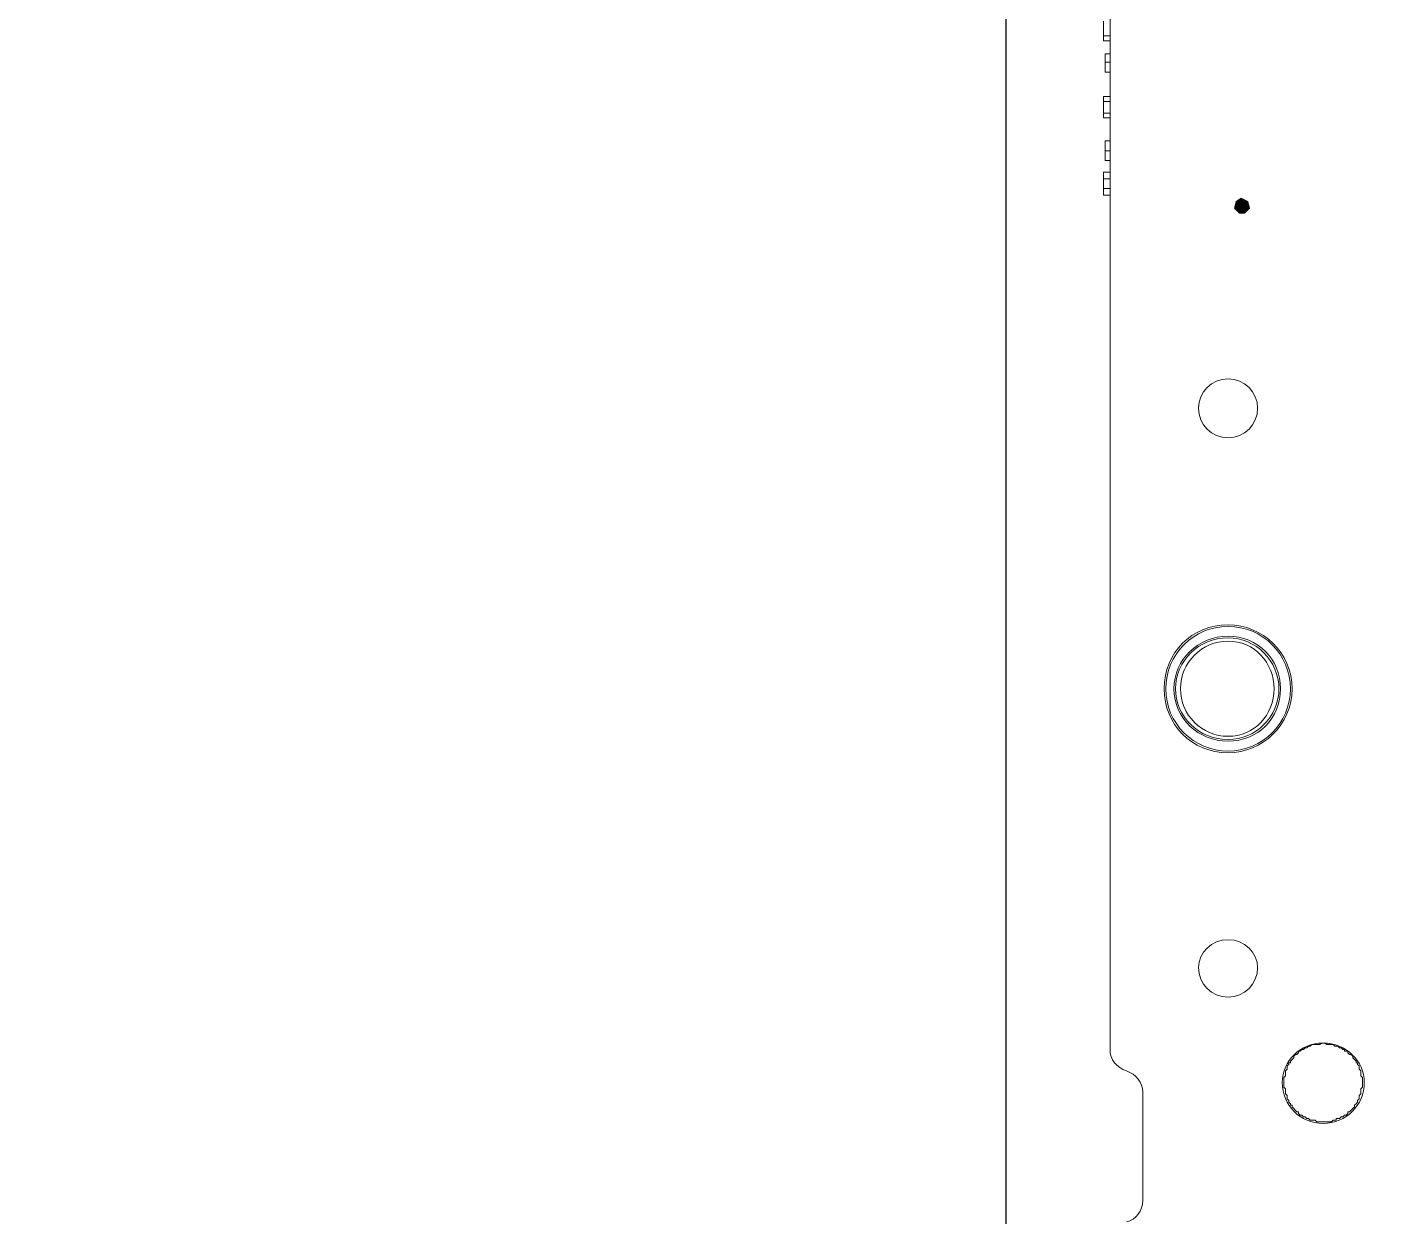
# Model space of a CAD drawing. Header units: millimetres. Extents: x 25083 to 52777, y 24772 to 45779.
# Drawn here: x 48646.2 to 48951.2, y 36338.2 to 36607.4 of the extents above; entities that cross this region are included whole.
import ezdxf

# ---------------------------------------------------------------- set-up
doc = ezdxf.new("R2010")
doc.units = ezdxf.units.MM
doc.layers.add('小车', color=7, linetype='Continuous')
doc.styles.get("Standard").update_dxf_attribs({"font": ''})
doc.styles.get('Standard').set_extended_font_data('SimSun')
doc.dimstyles.new('15', dxfattribs={"dimtxt": 15, "dimasz": 10, "dimexe": 2, "dimexo": 1, "dimgap": 1, "dimtad": 1, "dimdsep": 46, "dimtxsty": 'Standard', "dimcen": 2.5, "dimadec": 0, "dimazin": 0, "dimtfac": 1, "dimtmove": 2, "dimatfit": 3, "dimfxl": 1, "dimtolj": 1, "dimarcsym": 0})

# ---------------------------------------------------------------- blocks, each defined once
blk = doc.blocks.new('zw$D2F4')
h = blk.add_hatch(color=7)
h.dxf.hatch_style = 2
h.paths.add_polyline_path([(31.19, 688.13), (30.08, 687.39), (29.71, 685.9), (30.82, 684.79), (31.94, 684.79), (33.05, 685.9), (32.68, 687.39)])
at = {"color": 7, "lineweight": 5}
for points in [[(1.49, 495.39), (1.49, 755.34)], [(0, 723.78), (0, 728.23)], [(0, 726.01), (0, 727.49)], [(0, 724.89), (0, 726.01)], [(1.49, 724.89), (0, 724.89)], [(0, 724.15), (0, 724.89)], [(0, 723.78), (0, 724.15)], [(1.49, 723.78), (0, 723.78)], [(0.37, 720.81), (1.49, 720.81)], [(0.37, 720.81), (0.37, 716.72)], [(0.37, 718.95), (1.49, 718.95)], [(0.37, 716.72), (1.49, 716.72)], [(1.49, 711.15), (0, 711.15)], [(0, 710.78), (0, 711.15)], [(0, 711.15), (0, 710.78)], [(0, 706.7), (0, 710.78)], [(0, 710.04), (0, 710.78)], [(1.49, 710.04), (0, 710.04)], [(0, 708.92), (0, 710.04)], [(0, 707.44), (0, 708.92)], [(1.49, 707.44), (0, 707.44)], [(0, 707.07), (0, 707.44)], [(0, 706.32), (0, 707.07)], [(0, 706.32), (0, 706.7)], [(1.49, 706.32), (0, 706.32)], [(0.37, 701.13), (1.49, 701.13)], [(0.37, 701.13), (0.37, 696.67)], [(0.37, 698.9), (1.49, 698.9)], [(0.37, 696.67), (1.49, 696.67)], [(1.49, 694.07), (0, 694.07)], [(0, 693.33), (0, 694.07)], [(0, 694.07), (0, 693.7)], [(0, 689.24), (0, 693.7)], [(0, 692.58), (0, 693.33)], [(1.49, 692.58), (0, 692.58)], [(0, 691.47), (0, 692.58)], [(0, 690.36), (0, 691.47)], [(1.49, 690.36), (0, 690.36)], [(0, 689.61), (0, 690.36)], [(0, 688.87), (0, 689.61)], [(0, 688.87), (0, 689.24)], [(1.49, 688.87), (0, 688.87)], [(49.76, 496.88), (49.39, 496.88), (49.02, 496.51), (47.16, 496.51), (46.79, 496.14), (46.42, 496.14), (46.05, 495.76), (45.68, 495.76), (45.31, 495.39), (44.93, 495.39), (44.56, 495.02), (44.19, 495.02), (44.19, 494.65), (43.82, 494.28), (43.45, 494.28), (43.08, 493.91), (43.08, 493.54), (42.33, 492.79), (42.33, 492.42), (41.96, 492.42), (41.96, 492.05), (41.59, 491.68), (41.59, 490.94), (41.22, 490.57), (41.22, 489.45), (40.85, 489.08), (40.85, 486.85), (41.22, 486.48), (41.22, 485.37), (41.59, 484.99), (41.59, 484.25), (41.96, 483.88), (41.96, 483.51), (42.33, 483.14), (42.33, 482.77), (42.71, 482.77), (42.71, 482.4), (43.82, 481.28), (44.19, 481.28), (44.19, 480.91), (44.56, 480.54), (44.93, 480.54), (45.31, 480.17), (45.68, 480.17), (46.05, 479.8), (46.42, 479.8), (46.79, 479.42), (47.91, 479.42), (48.28, 479.05), (49.76, 479.05)], [(49.76, 479.05), (51.62, 479.05), (51.99, 479.42), (52.73, 479.42), (52.73, 479.8), (53.48, 479.8), (53.85, 480.17), (54.22, 480.17), (54.59, 480.54), (54.96, 480.54), (55.33, 480.91), (55.33, 481.28), (55.7, 481.28), (56.82, 482.4), (56.82, 482.77), (57.19, 483.14), (57.56, 483.51), (57.56, 483.88), (57.93, 484.25), (57.93, 484.99), (58.3, 485.37), (58.3, 486.48), (58.67, 486.85), (58.67, 489.08), (58.3, 489.45), (58.3, 490.57), (57.93, 490.94), (57.93, 491.68), (57.56, 492.05), (57.56, 492.42), (57.19, 492.42), (57.19, 492.79), (56.45, 493.54), (56.45, 493.91), (56.08, 494.28), (55.7, 494.28), (55.33, 494.65), (55.33, 495.02), (54.59, 495.02), (54.59, 495.39), (54.22, 495.39), (53.85, 495.76), (53.48, 495.76), (53.1, 496.14), (52.36, 496.14), (51.99, 496.51), (50.5, 496.51), (50.13, 496.88), (49.76, 496.88)], [(8.91, 461.23), (8.91, 485.74)]]:
    blk.add_lwpolyline(points, dxfattribs=at)
at = {"color": 7, "lineweight": 0}
blk.add_lwpolyline([(31.19, 688.13), (30.08, 687.39), (29.71, 685.9), (30.82, 684.79), (31.94, 684.79), (33.05, 685.9), (32.68, 687.39)], close=True, dxfattribs=at)
at = {"color": 7, "lineweight": 5}
for points in [[(28.22, 647.28), (24.51, 647.28), (21.54, 644.31), (21.54, 640.59), (21.54, 636.88), (24.51, 633.91), (28.22, 633.91), (31.94, 633.91), (34.91, 636.88), (34.91, 640.59), (34.91, 644.31), (31.94, 647.28), (28.22, 647.28)], [(28.22, 591.57), (20.05, 591.57), (13.74, 585.26), (13.74, 577.09), (13.74, 568.92), (20.05, 562.61), (28.22, 562.61), (36.02, 562.61), (42.71, 568.92), (42.71, 577.09), (42.71, 585.26), (36.02, 591.57), (28.22, 591.57)], [(28.22, 591.2), (20.42, 591.2), (14.11, 584.89), (14.11, 577.09), (14.11, 569.29), (20.42, 562.98), (28.22, 562.98), (36.02, 562.98), (42.33, 569.29), (42.33, 577.09), (42.33, 584.89), (36.02, 591.2), (28.22, 591.2)], [(28.22, 588.98), (21.54, 588.98), (15.97, 583.78), (15.97, 577.09), (15.97, 570.41), (21.54, 565.21), (28.22, 565.21), (34.91, 565.21), (40.11, 570.41), (40.11, 577.09), (40.11, 583.78), (34.91, 588.98), (28.22, 588.98)], [(28.22, 588.6), (21.54, 588.6), (16.34, 583.4), (16.34, 577.09), (16.34, 570.78), (21.54, 565.58), (28.22, 565.58), (34.54, 565.58), (39.74, 570.78), (39.74, 577.09), (39.74, 583.4), (34.54, 588.6), (28.22, 588.6)], [(28.22, 587.86), (22.28, 587.86), (17.45, 583.03), (17.45, 577.09), (17.45, 571.15), (22.28, 566.32), (28.22, 566.32), (34.17, 566.32), (38.62, 571.15), (38.62, 577.09), (38.62, 583.03), (34.17, 587.86), (28.22, 587.86)], [(28.22, 520.27), (24.51, 520.27), (21.54, 517.3), (21.54, 513.96), (21.54, 510.25), (24.51, 507.28), (28.22, 507.28), (31.94, 507.28), (34.91, 510.25), (34.91, 513.96), (34.91, 517.3), (31.94, 520.27), (28.22, 520.27)], [(49.76, 496.88), (44.56, 496.88), (40.48, 492.79), (40.48, 487.97), (40.48, 482.77), (44.56, 478.68), (49.76, 478.68), (54.96, 478.68), (59.05, 482.77), (59.05, 487.97), (59.05, 492.79), (54.96, 496.88), (49.76, 496.88)]]:
    blk.add_open_spline(points, degree=3, knots=[0, 0, 0, 0, 1, 1, 1, 2, 2, 2, 3, 3, 3, 4, 4, 4, 4], dxfattribs=at)
for points in [[(1.49, 495.39), (1.49, 493.16), (2.97, 491.31), (5.2, 490.57)], [(8.91, 485.74), (8.91, 487.97), (7.43, 489.82), (5.2, 490.57)], [(5.2, 456.4), (7.43, 456.77), (8.91, 459), (8.91, 461.23)]]:
    blk.add_open_spline(points, degree=3, dxfattribs=at)
blk = doc.blocks.new('*D472')
at = {"layer": 'DEFPOINTS', "color": 0}
for p in [(36501.16, 116657.07), (36500.2, 116654.2), (36536.62, 116645.22)]:
    blk.add_point(p, dxfattribs=at)
at = {"layer": '小车', "color": 0, "linetype": 'Continuous', "lineweight": -2}
for p, q in [((36539.79, 116654.71), (36542.96, 116664.19)), ((36502.11, 116656.75), (36538.52, 116644.59)), ((36501.15, 116653.88), (36537.56, 116641.72)), ((36535.67, 116642.36), (36536.62, 116645.22)), ((36532.5, 116632.87), (36529.33, 116623.39))]:
    blk.add_line(p, q, dxfattribs=at)
at = {"layer": '小车', "color": 0}
for points in [[(36538.21, 116655.24), (36541.37, 116654.18), (36536.62, 116645.22)], [(36530.92, 116633.4), (36534.08, 116632.34), (36535.67, 116642.36)]]:
    blk.add_solid(points, dxfattribs=at)
at = {"layer": '小车', "color": 0, "insert": (36529.63, 116624.28), "char_height": 15, "attachment_point": 5, "rotation": 71.5322}
blk.add_mtext('\\A1;3.02', dxfattribs=at)
blk = doc.blocks.new('A$C1A4175F5')
at = {"layer": '小车'}
dim = blk.add_linear_dim(base=(568.944, 455.969), p1=(532.523, 464.947), p2=(533.48, 467.813), angle=71.53216, dimstyle='15', override={"dimfxl": 0.18}, dxfattribs=at)
dim.commit()
dim.dimension.update_dxf_attribs({"geometry": '*D472', "text_midpoint": (561.948, 435.023), "dimtype": 129, "insert": (-35967.681, -116189.253)})

msp = doc.modelspace()

# ---------------------------------------------------------------- linework, layer by layer
msp.add_lwpolyline([(48867.913, 35857.595), (48867.913, 37057.595), (49967.913, 37057.595), (49967.913, 35857.595)], close=True)

# ---------------------------------------------------------------- block references
msp.add_blockref('zw$D2F4', (48889.923, 35880.503))
at = {"layer": '小车', "ltscale": 10, "xscale": -1, "rotation": 270}
msp.add_blockref('A$C1A4175F5', (48914.945, 35776.933), dxfattribs=at)

doc.saveas('drawing.dxf')
